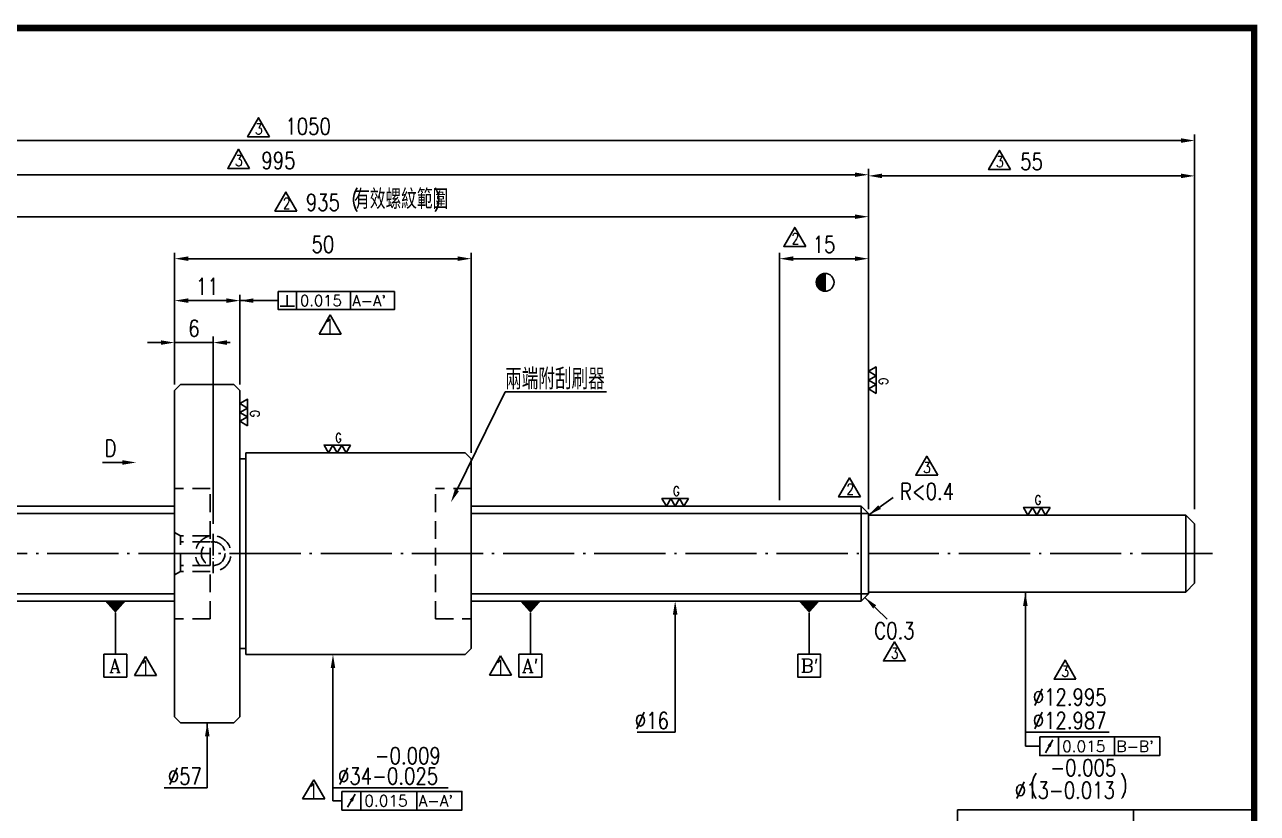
# Model space of a CAD drawing. Header units: millimetres. Extents: x 1519 to 1850, y 53 to 287.
# Drawn here: x 1642 to 1849.9, y 154.5 to 287.5 of the extents above; entities that cross this region are included whole.
import ezdxf
from ezdxf.enums import TextEntityAlignment as Align

# ---------------------------------------------------------------- set-up
doc = ezdxf.new("R2010")
doc.units = ezdxf.units.MM
doc.header["$LTSCALE"] = 6
doc.linetypes.add('C', pattern=[2.5625, 2, -0.25, 0.0625, -0.25])
doc.linetypes.add('H', pattern=[0.75, 0.5, -0.25])
doc.layers.get('0').update_dxf_attribs({"linetype": 'CONTINUOUS'})
doc.layers.get('DEFPOINTS').update_dxf_attribs({"linetype": 'CONTINUOUS'})
for name, color, linetype in [('01', 1, 'C'), ('03', 3, 'CONTINUOUS'), ('04', 4, 'CONTINUOUS'), ('05', 5, 'H')]:
    doc.layers.add(name, color=color, linetype=linetype)
doc.layers.add('AM_0', color=7, linetype='CONTINUOUS', lineweight=25)
doc.layers.add('AM_5', color=3, linetype='CONTINUOUS', lineweight=25)
doc.styles.add('BW_SIMPLEX', font='romans.shx', dxfattribs={"width": 0.8, "bigfont": 'chineset.shx'})
doc.styles.add('ROMANC', font='romanc')
doc.styles.add('SIMPLEX', font='SIMPLEX.shx', dxfattribs={"width": 0.8, "height": 2.8, "bigfont": 'chineset.shx'})
doc.dimstyles.get("Standard").update_dxf_attribs({"dimscale": 0, "dimtxt": 6, "dimasz": 4.5, "dimexe": 2, "dimexo": 2, "dimgap": 1.7, "dimtad": 1, "dimdec": 3, "dimrnd": 0.0005, "dimdsep": 46, "dimtxsty": 'SIMPLEX', "dimcen": 0.09, "dimclrd": 6, "dimclre": 6, "dimclrt": 4, "dimadec": 1, "dimazin": 2, "dimtp": -0.1, "dimtm": 0.2, "dimtfac": 1, "dimtdec": 3, "dimtmove": 2, "dimatfit": 3, "dimfxl": 0, "dimtvp": 0.790698, "dimarcsym": 0})
doc.dimstyles.new('STANDARD$0', dxfattribs={"dimscale": 0, "dimtxt": 4.5, "dimasz": 3.5, "dimexe": 2, "dimexo": 2, "dimgap": 1.2, "dimtad": 1, "dimdec": 3, "dimdsep": 46, "dimtxsty": 'SIMPLEX', "dimcen": 0.09, "dimclrd": 6, "dimclre": 6, "dimclrt": 3, "dimadec": 1, "dimazin": 2, "dimtp": -0.1, "dimtm": 0.2, "dimtfac": 1, "dimtdec": 3, "dimtmove": 0, "dimatfit": 3, "dimfxl": 0, "dimtvp": 0.790698, "dimarcsym": 0})
doc.dimstyles.new('STANDARD$7', dxfattribs={"dimscale": 0, "dimtxt": 5.5, "dimasz": 5.5, "dimexe": 2, "dimexo": 2, "dimgap": 2.2, "dimtad": 1, "dimdec": 3, "dimrnd": 0.0005, "dimdsep": 46, "dimtxsty": 'SIMPLEX', "dimcen": 0.09, "dimclrd": 6, "dimclre": 6, "dimclrt": 3, "dimadec": 1, "dimazin": 2, "dimtp": -0.1, "dimtm": 0.2, "dimtfac": 1, "dimtdec": 3, "dimtmove": 2, "dimatfit": 3, "dimfxl": 0, "dimtvp": 0.790698, "dimarcsym": 0})

# ---------------------------------------------------------------- blocks, each defined once
blk = doc.blocks.new('*D2')
at = {"layer": 'AM_5', "color": 6, "lineweight": -2}
for p, q in [((1667.33, 226.81), (1667.33, 241.95)), ((1678.33, 226.81), (1678.33, 241.95)), ((1669.63, 240.95), (1676.03, 240.95))]:
    blk.add_line(p, q, dxfattribs=at)
at = {"layer": 'AM_5', "color": 6}
for points in [[(1669.63, 241.34), (1669.63, 240.57), (1667.33, 240.95)], [(1676.03, 241.34), (1676.03, 240.57), (1678.33, 240.95)]]:
    blk.add_solid(points, dxfattribs=at)
at = {"layer": 'DEFPOINTS', "color": 0}
for p in [(1678.33, 240.95), (1667.33, 225.81), (1678.33, 225.81)]:
    blk.add_point(p, dxfattribs=at)
at = {"layer": 'AM_5', "color": 3, "insert": (1672.83, 243.35), "char_height": 2.8, "attachment_point": 5, "style": 'SIMPLEX'}
blk.add_mtext('11', dxfattribs=at)
blk = doc.blocks.new('*D3')
at = {"layer": 'AM_5', "color": 6, "lineweight": -2}
for p, q in [((1667.33, 226.81), (1667.33, 249.02)), ((1669.63, 248.02), (1715.03, 248.02)), ((1717.33, 215.31), (1717.33, 249.02))]:
    blk.add_line(p, q, dxfattribs=at)
at = {"layer": 'AM_5', "color": 6}
for points in [[(1669.63, 248.41), (1669.63, 247.64), (1667.33, 248.02)], [(1715.03, 248.41), (1715.03, 247.64), (1717.33, 248.02)]]:
    blk.add_solid(points, dxfattribs=at)
at = {"layer": 'DEFPOINTS', "color": 0}
for p in [(1717.33, 248.02), (1667.33, 225.81), (1717.33, 214.31)]:
    blk.add_point(p, dxfattribs=at)
at = {"layer": 'AM_5', "color": 3, "insert": (1692.33, 250.42), "char_height": 2.8, "attachment_point": 5, "style": 'SIMPLEX'}
blk.add_mtext('50', dxfattribs=at)
blk = doc.blocks.new('*D4')
at = {"layer": 'AM_5', "color": 6, "lineweight": -2}
for p, q in [((1600.33, 242.88), (1600.33, 256.1)), ((1602.63, 255.1), (1782.03, 255.1)), ((1600.33, 207.31), (1600.33, 239.65))]:
    blk.add_line(p, q, dxfattribs=at)
at = {"layer": 'AM_5', "color": 6}
for points in [[(1602.63, 255.48), (1602.63, 254.71), (1600.33, 255.1)], [(1782.03, 255.48), (1782.03, 254.71), (1784.33, 255.1)]]:
    blk.add_solid(points, dxfattribs=at)
at = {"layer": 'DEFPOINTS', "color": 0}
for p in [(1784.33, 255.1), (1600.33, 206.31), (1784.33, 205.08)]:
    blk.add_point(p, dxfattribs=at)
at = {"layer": 'AM_5', "color": 3, "insert": (1692.33, 257.5), "char_height": 2.8, "attachment_point": 5, "style": 'SIMPLEX'}
blk.add_mtext('935', dxfattribs=at)
blk = doc.blocks.new('new block')
at = {"layer": '03'}
for p, q in [((-0.17, 6.16), (-3.67, 0.1)), ((-0.17, 6.16), (3.33, 0.1)), ((-3.67, 0.1), (3.33, 0.1))]:
    blk.add_line(p, q, dxfattribs=at)
at = {"layer": '03', "style": 'BW_SIMPLEX', "width": 0.8}
blk.add_text('1', height=4.5, dxfattribs=at).set_placement((-1.91, 0.42))
blk = doc.blocks.new('*D17')
at = {"color": 6, "lineweight": -2}
for p, q in [((1540.33, 207.31), (1540.33, 263.17)), ((1542.63, 262.17), (1782.03, 262.17)), ((1784.33, 206.08), (1784.33, 263.17))]:
    blk.add_line(p, q, dxfattribs=at)
at = {"color": 6}
for points in [[(1542.63, 262.55), (1542.63, 261.79), (1540.33, 262.17)], [(1782.03, 262.55), (1782.03, 261.79), (1784.33, 262.17)]]:
    blk.add_solid(points, dxfattribs=at)
at = {"layer": 'DEFPOINTS', "color": 0}
for p in [(1784.33, 262.17), (1540.33, 206.31), (1784.33, 205.08)]:
    blk.add_point(p, dxfattribs=at)
at = {"color": 3, "insert": (1684.83, 264.57), "char_height": 2.8, "attachment_point": 5, "style": 'SIMPLEX'}
blk.add_mtext('995', dxfattribs=at)
blk = doc.blocks.new('*D18')
at = {"color": 6, "lineweight": -2}
for p, q in [((1769.33, 207.31), (1769.33, 249.02)), ((1782.03, 248.02), (1771.63, 248.02)), ((1784.33, 206.08), (1784.33, 249.02))]:
    blk.add_line(p, q, dxfattribs=at)
at = {"color": 6}
for points in [[(1771.63, 248.41), (1771.63, 247.64), (1769.33, 248.02)], [(1782.03, 248.41), (1782.03, 247.64), (1784.33, 248.02)]]:
    blk.add_solid(points, dxfattribs=at)
at = {"layer": 'DEFPOINTS', "color": 0}
for p in [(1769.33, 248.02), (1769.33, 206.31), (1784.33, 205.08)]:
    blk.add_point(p, dxfattribs=at)
at = {"color": 3, "insert": (1776.83, 250.42), "char_height": 2.8, "attachment_point": 5, "style": 'SIMPLEX'}
blk.add_mtext('15', dxfattribs=at)
blk = doc.blocks.new('*X8')
at = {"color": 0}
for p, q in [((510.31, 88.9), (512.19, 88.9)), ((510.41, 88.95), (512.19, 88.95)), ((510.51, 89), (512.19, 89)), ((510.62, 89.05), (512.19, 89.05)), ((510.75, 89.1), (512.19, 89.1)), ((510.89, 89.15), (512.19, 89.15)), ((511.04, 89.2), (512.19, 89.2)), ((511.22, 89.25), (512.19, 89.25)), ((511.45, 89.3), (512.19, 89.3)), ((511.81, 89.35), (512.19, 89.35)), ((508.19, 85.6), (512.19, 85.6)), ((508.19, 85.55), (512.19, 85.55)), ((508.19, 85.5), (512.19, 85.5)), ((508.19, 85.45), (512.19, 85.45)), ((508.19, 85.4), (512.19, 85.4)), ((508.19, 85.35), (512.19, 85.35)), ((508.19, 85.3), (512.19, 85.3)), ((508.19, 85.25), (512.19, 85.25)), ((508.19, 85.2), (512.19, 85.2)), ((508.19, 85.15), (512.19, 85.15)), ((508.2, 85.7), (512.19, 85.7)), ((508.2, 85.65), (512.19, 85.65)), ((508.2, 85.1), (512.19, 85.1)), ((508.2, 85.05), (512.19, 85.05)), ((508.2, 85), (512.19, 85)), ((508.21, 85.8), (512.19, 85.8)), ((508.21, 85.75), (512.19, 85.75)), ((508.21, 84.95), (512.19, 84.95)), ((508.21, 84.9), (512.19, 84.9)), ((508.22, 85.9), (512.19, 85.9)), ((508.22, 85.85), (512.19, 85.85)), ((508.22, 84.85), (512.19, 84.85)), ((508.23, 85.95), (512.19, 85.95)), ((508.23, 84.8), (512.19, 84.8)), ((508.23, 84.75), (512.19, 84.75)), ((508.24, 86), (512.19, 86)), ((508.24, 84.7), (512.19, 84.7)), ((508.25, 86.1), (512.19, 86.1)), ((508.25, 86.05), (512.19, 86.05)), ((508.25, 84.65), (512.19, 84.65)), ((508.26, 86.15), (512.19, 86.15)), ((508.26, 84.6), (512.19, 84.6)), ((508.27, 86.2), (512.19, 86.2)), ((508.27, 84.55), (512.19, 84.55)), ((508.28, 84.5), (512.19, 84.5)), ((508.29, 86.25), (512.19, 86.25)), ((508.29, 84.45), (512.19, 84.45)), ((508.3, 86.3), (512.19, 86.3)), ((508.31, 86.35), (512.19, 86.35)), ((508.31, 84.4), (512.19, 84.4)), ((508.32, 86.4), (512.19, 86.4)), ((508.32, 84.35), (512.19, 84.35)), ((508.33, 84.3), (512.19, 84.3)), ((508.34, 86.45), (512.19, 86.45)), ((508.35, 86.5), (512.19, 86.5)), ((508.35, 84.25), (512.19, 84.25)), ((508.36, 84.2), (512.19, 84.2)), ((508.37, 86.55), (512.19, 86.55)), ((508.38, 86.6), (512.19, 86.6)), ((508.38, 84.15), (512.19, 84.15)), ((508.39, 84.1), (512.19, 84.1)), ((508.4, 86.65), (512.19, 86.65)), ((508.41, 84.05), (512.19, 84.05)), ((508.42, 86.7), (512.19, 86.7)), ((508.43, 86.75), (512.19, 86.75)), ((508.43, 84), (512.19, 84)), ((508.45, 86.8), (512.19, 86.8)), ((508.45, 83.95), (512.19, 83.95)), ((508.47, 86.85), (512.19, 86.85)), ((508.47, 83.9), (512.19, 83.9)), ((508.49, 86.9), (512.19, 86.9)), ((508.49, 83.85), (512.19, 83.85)), ((508.51, 86.95), (512.19, 86.95)), ((508.51, 83.8), (512.19, 83.8)), ((508.53, 83.75), (512.19, 83.75)), ((508.54, 87), (512.19, 87)), ((508.55, 83.7), (512.19, 83.7)), ((508.56, 87.05), (512.19, 87.05)), ((508.57, 83.65), (512.19, 83.65)), ((508.58, 87.1), (512.19, 87.1)), ((508.6, 83.6), (512.19, 83.6)), ((508.61, 87.15), (512.19, 87.15)), ((508.62, 83.55), (512.19, 83.55)), ((508.63, 87.2), (512.19, 87.2)), ((508.65, 83.5), (512.19, 83.5)), ((508.66, 87.25), (512.19, 87.25)), ((508.68, 87.3), (512.19, 87.3)), ((508.68, 83.45), (512.19, 83.45)), ((508.7, 83.4), (512.19, 83.4)), ((508.71, 87.35), (512.19, 87.35)), ((508.73, 83.35), (512.19, 83.35)), ((508.74, 87.4), (512.19, 87.4)), ((508.77, 87.45), (512.19, 87.45)), ((508.8, 87.5), (512.19, 87.5)), ((508.83, 87.55), (512.19, 87.55)), ((508.87, 87.6), (512.19, 87.6)), ((508.9, 87.65), (512.19, 87.65)), ((508.94, 87.7), (512.19, 87.7)), ((508.97, 87.75), (512.19, 87.75)), ((509.01, 87.8), (512.19, 87.8)), ((509.05, 87.85), (512.19, 87.85)), ((509.09, 87.9), (512.19, 87.9)), ((509.13, 87.95), (512.19, 87.95)), ((509.18, 88), (512.19, 88)), ((509.22, 88.05), (512.19, 88.05)), ((509.27, 88.1), (512.19, 88.1)), ((509.31, 88.15), (512.19, 88.15)), ((509.36, 88.2), (512.19, 88.2)), ((509.41, 88.25), (512.19, 88.25)), ((509.47, 88.3), (512.19, 88.3)), ((509.52, 88.35), (512.19, 88.35)), ((509.58, 88.4), (512.19, 88.4)), ((509.64, 88.45), (512.19, 88.45)), ((509.7, 88.5), (512.19, 88.5)), ((509.76, 88.55), (512.19, 88.55)), ((509.83, 88.6), (512.19, 88.6)), ((509.9, 88.65), (512.19, 88.65)), ((509.97, 88.7), (512.19, 88.7)), ((510.05, 88.75), (512.19, 88.75)), ((510.13, 88.8), (512.19, 88.8)), ((510.22, 88.85), (512.19, 88.85)), ((508.76, 83.3), (512.19, 83.3)), ((508.79, 83.25), (512.19, 83.25)), ((508.83, 83.2), (512.19, 83.2)), ((508.86, 83.15), (512.19, 83.15)), ((508.89, 83.1), (512.19, 83.1)), ((508.93, 83.05), (512.19, 83.05)), ((508.96, 83), (512.19, 83)), ((509, 82.95), (512.19, 82.95)), ((509.04, 82.9), (512.19, 82.9)), ((509.08, 82.85), (512.19, 82.85)), ((509.12, 82.8), (512.19, 82.8)), ((509.16, 82.75), (512.19, 82.75)), ((509.21, 82.7), (512.19, 82.7)), ((509.25, 82.65), (512.19, 82.65)), ((509.3, 82.6), (512.19, 82.6)), ((509.35, 82.55), (512.19, 82.55)), ((509.4, 82.5), (512.19, 82.5)), ((509.45, 82.45), (512.19, 82.45)), ((509.5, 82.4), (512.19, 82.4)), ((509.56, 82.35), (512.19, 82.35)), ((509.62, 82.3), (512.19, 82.3)), ((509.68, 82.25), (512.19, 82.25)), ((509.74, 82.2), (512.19, 82.2)), ((509.81, 82.15), (512.19, 82.15)), ((509.88, 82.1), (512.19, 82.1)), ((509.95, 82.05), (512.19, 82.05)), ((510.03, 82), (512.19, 82)), ((510.11, 81.95), (512.19, 81.95)), ((510.19, 81.9), (512.19, 81.9)), ((510.28, 81.85), (512.19, 81.85)), ((510.38, 81.8), (512.19, 81.8)), ((510.48, 81.75), (512.19, 81.75)), ((510.59, 81.7), (512.19, 81.7)), ((510.71, 81.65), (512.19, 81.65)), ((510.84, 81.6), (512.19, 81.6)), ((510.99, 81.55), (512.19, 81.55)), ((511.17, 81.5), (512.19, 81.5)), ((511.38, 81.45), (512.19, 81.45)), ((511.68, 81.4), (512.19, 81.4))]:
    blk.add_line(p, q, dxfattribs=at)
blk = doc.blocks.new('*D23')
at = {"color": 6, "lineweight": -2}
for p, q in [((1665.03, 233.88), (1662.73, 233.88)), ((1667.33, 226.81), (1667.33, 234.88)), ((1673.83, 233.88), (1667.33, 233.88)), ((1673.83, 203.31), (1673.83, 234.88)), ((1676.13, 233.88), (1676.7, 233.88))]:
    blk.add_line(p, q, dxfattribs=at)
at = {"color": 6}
for points in [[(1665.03, 234.26), (1665.03, 233.5), (1667.33, 233.88)], [(1676.13, 234.26), (1676.13, 233.5), (1673.83, 233.88)]]:
    blk.add_solid(points, dxfattribs=at)
at = {"layer": 'DEFPOINTS', "color": 0}
for p in [(1667.33, 233.88), (1667.33, 225.81), (1673.83, 202.31)]:
    blk.add_point(p, dxfattribs=at)
at = {"color": 3, "insert": (1670.58, 236.28), "char_height": 2.8, "attachment_point": 5, "style": 'SIMPLEX'}
blk.add_mtext('6', dxfattribs=at)
blk = doc.blocks.new('*D28')
at = {"color": 6, "lineweight": -2}
for p, q in [((1540.33, 205.81), (1540.33, 268.93)), ((1839.33, 205.81), (1839.33, 268.93)), ((1542.63, 267.93), (1837.03, 267.93))]:
    blk.add_line(p, q, dxfattribs=at)
at = {"color": 6}
for points in [[(1542.63, 268.31), (1542.63, 267.55), (1540.33, 267.93)], [(1837.03, 268.31), (1837.03, 267.55), (1839.33, 267.93)]]:
    blk.add_solid(points, dxfattribs=at)
at = {"layer": 'DEFPOINTS', "color": 0}
for p in [(1839.33, 267.93), (1540.33, 204.81), (1839.33, 204.81)]:
    blk.add_point(p, dxfattribs=at)
at = {"color": 3, "insert": (1689.83, 270.33), "char_height": 2.8, "attachment_point": 5, "style": 'SIMPLEX'}
blk.add_mtext('1050', dxfattribs=at)
blk = doc.blocks.new('*D29')
at = {"color": 6, "lineweight": -2}
for p, q in [((1784.33, 205.81), (1784.33, 262.98)), ((1786.63, 261.98), (1837.03, 261.98)), ((1839.33, 205.81), (1839.33, 262.98))]:
    blk.add_line(p, q, dxfattribs=at)
at = {"color": 6}
for points in [[(1786.63, 262.36), (1786.63, 261.59), (1784.33, 261.98)], [(1837.03, 262.36), (1837.03, 261.59), (1839.33, 261.98)]]:
    blk.add_solid(points, dxfattribs=at)
at = {"layer": 'DEFPOINTS', "color": 0}
for p in [(1839.33, 261.98), (1784.33, 204.81), (1839.33, 204.81)]:
    blk.add_point(p, dxfattribs=at)
at = {"color": 3, "insert": (1811.83, 264.38), "char_height": 2.8, "attachment_point": 5, "style": 'SIMPLEX'}
blk.add_mtext('55', dxfattribs=at)

msp = doc.modelspace()

# ---------------------------------------------------------------- linework, layer by layer
at = {"color": 3}
for p, q in [((1777.0202, 242.5411), (1777.0202, 245.5351)), ((1799.3583, 155.1003), (1799.3583, 53.8937)), ((1799.3583, 155.1003), (1849.3552, 155.1003)), ((1829.0033, 155.1003), (1829.0033, 72.0943))]:
    msp.add_line(p, q, dxfattribs=at)
for p, q in [((1668.3281, 226.8082), (1667.3281, 225.8082)), ((1668.3281, 226.8082), (1677.3281, 226.8082)), ((1677.3281, 226.8082), (1678.3281, 225.8082)), ((1667.3281, 170.8082), (1667.3281, 225.8082)), ((1678.3281, 225.8082), (1678.3281, 170.8082)), ((1678.3281, 214.3082), (1679.3281, 214.3082)), ((1679.3281, 215.3082), (1679.3281, 181.3082)), ((1679.3281, 215.3082), (1716.3281, 215.3082)), ((1716.3281, 215.3082), (1717.3281, 214.3082)), ((1717.3281, 182.3082), (1717.3281, 214.3082)), ((1633.3281, 206.3082), (1667.3281, 206.3082)), ((1837.8281, 204.8082), (1837.8281, 191.8082)), ((1678.3281, 182.3082), (1679.3281, 182.3082)), ((1679.3281, 181.3082), (1716.3281, 181.3082)), ((1717.3281, 182.3082), (1716.3281, 181.3082)), ((1667.3281, 170.8082), (1668.3281, 169.8082)), ((1677.3281, 169.8082), (1678.3281, 170.8082)), ((1677.3281, 169.8082), (1668.3281, 169.8082))]:
    msp.add_line(p, q)
at = {"color": 6}
for p, q in [((1714.9286, 209.013), (1723.0638, 225.5924)), ((1723.0638, 225.5924), (1740.1708, 225.5924)), ((1751.7315, 188.0082), (1751.7315, 168.2357)), ((1694.0277, 179.0082), (1694.0277, 156.6593)), ((1672.8281, 169.8082), (1672.8281, 158.8609)), ((1750.4605, 168.2357), (1745.3405, 168.2357)), ((1751.7315, 168.2357), (1750.4605, 168.2357)), ((1671.1948, 158.8609), (1665.5415, 158.8609)), ((1672.8281, 158.8609), (1671.1948, 158.8609)), ((1694.0277, 158.8609), (1695.4417, 158.8609)), ((1695.4417, 158.8609), (1713.4684, 158.8609)), ((1695.5483, 156.6593), (1694.0277, 156.6593))]:
    msp.add_line(p, q, dxfattribs=at)
at = {"color": 6, "extrusion": (0, 0, -1)}
for p, q in [((1810.78, 168.2357), (1810.78, 165.8372)), ((1810.78, 165.8372), (1813.2091, 165.8372))]:
    msp.add_line(p, q, dxfattribs=at)
at = {"const_width": 1.0958}
msp.add_lwpolyline([(1519.7808, 53.4314), (1849.3552, 53.4314), (1849.3552, 286.915), (1519.7808, 286.915)], close=True, dxfattribs=at)
at = {"color": 3, "extrusion": (0, 0, -1)}
for points in [[(-1683.336, 268.5648), (-1681.484, 271.7725), (-1679.632, 268.5648)], [(-1679.9731, 263.2476), (-1678.1211, 266.4553), (-1676.2691, 263.2476)], [(-1808.2975, 263.0518), (-1806.4455, 266.2595), (-1804.5936, 263.0518)], [(-1687.954, 256.0501), (-1686.102, 259.2579), (-1684.25, 256.0501)], [(-1773.7418, 250.0821), (-1771.8898, 253.2899), (-1770.0378, 250.0821)], [(-1795.9986, 211.5256), (-1794.1466, 214.7333), (-1792.2946, 211.5256)], [(-1782.999, 207.865), (-1781.147, 211.0727), (-1779.295, 207.865)], [(-1790.5654, 180.2174), (-1788.7134, 183.4251), (-1786.8614, 180.2174)], [(-1819.3204, 177.1719), (-1817.4684, 180.3796), (-1815.6164, 177.1719)]]:
    msp.add_lwpolyline(points, close=True, dxfattribs=at)
at = {"color": 3}
msp.add_circle((1777.0202, 244.0381), 1.497, dxfattribs=at)
at = {"color": 6}
for points in [[(1715.2727, 208.8442), (1714.5844, 209.1819), (1713.9154, 206.9482)], [(1751.3482, 188.0082), (1752.1149, 188.0082), (1751.7315, 190.3082)], [(1693.6443, 179.0082), (1694.411, 179.0082), (1694.0277, 181.3082)], [(1672.4448, 167.5082), (1673.2115, 167.5082), (1672.8281, 169.8082)]]:
    msp.add_solid(points, dxfattribs=at)
at = {"layer": '01', "ltscale": 0.3}
msp.add_line((1673.8281, 201.618), (1673.8281, 194.9985), dxfattribs=at)
at = {"layer": '01'}
msp.add_line((1842.3422, 198.3082), (1536.3922, 198.3082), dxfattribs=at)
at = {"layer": '03'}
for points in [[(1785.6169, 228.2971), (1785.6169, 229.7853), (1784.3281, 229.0412)], [(1785.6169, 226.809), (1785.6169, 228.2971), (1784.3281, 227.5531)], [(1785.6169, 225.3209), (1785.6169, 226.809), (1784.3281, 226.065)], [(1679.6169, 222.8415), (1679.6169, 224.3297), (1678.3281, 223.5856)], [(1679.6169, 221.3534), (1679.6169, 222.8415), (1678.3281, 222.0975)], [(1679.6169, 219.8653), (1679.6169, 221.3534), (1678.3281, 220.6093)], [(1694.0152, 216.597), (1692.527, 216.597), (1693.2711, 215.3082)], [(1695.5033, 216.597), (1694.0152, 216.597), (1694.7592, 215.3082)], [(1696.9914, 216.597), (1695.5033, 216.597), (1696.2474, 215.3082)], [(1750.9875, 207.597), (1749.4993, 207.597), (1750.2434, 206.3082)], [(1752.4756, 207.597), (1750.9875, 207.597), (1751.7315, 206.3082)], [(1753.9637, 207.597), (1752.4756, 207.597), (1753.2197, 206.3082)], [(1811.9715, 206.097), (1810.4834, 206.097), (1811.2274, 204.8082)], [(1813.4596, 206.097), (1811.9715, 206.097), (1812.7156, 204.8082)], [(1814.9478, 206.097), (1813.4596, 206.097), (1814.2037, 204.8082)]]:
    msp.add_lwpolyline(points, close=True, dxfattribs=at)
at = {"layer": '04'}
for p, q in [((1686.3294, 240.0296), (1686.3294, 241.8591)), ((1685.1097, 240.0296), (1687.5491, 240.0296)), ((1667.3281, 205.0814), (1632.7932, 205.0814)), ((1784.3281, 205.0814), (1717.3281, 205.0814)), ((1667.3281, 191.5351), (1633.8631, 191.5351)), ((1784.3281, 191.5282), (1717.3281, 191.5332)), ((1657.3281, 181.361), (1657.3281, 188.3342)), ((1727.3281, 181.361), (1727.3281, 188.3342)), ((1774.3281, 181.361), (1774.3281, 188.3342)), ((1814.1543, 164.7457), (1815.4147, 166.9286)), ((1696.4936, 155.5678), (1697.7539, 157.7508))]:
    msp.add_line(p, q, dxfattribs=at)
for points in [[(1684.8048, 242.4772), (1684.8048, 239.428), (1687.854, 239.428), (1687.854, 242.4772)], [(1687.854, 239.428), (1687.854, 242.4772), (1697.0016, 242.4772), (1697.0016, 239.428)], [(1697.0016, 239.428), (1697.0016, 242.4772), (1704.3846, 242.4772), (1704.3846, 239.428)], [(1655.3921, 181.361), (1655.3921, 177.489), (1659.2641, 177.489), (1659.2641, 181.361)], [(1725.3921, 181.361), (1725.3921, 177.489), (1729.2641, 177.489), (1729.2641, 181.361)], [(1772.3921, 181.361), (1772.3921, 177.489), (1776.2641, 177.489), (1776.2641, 181.361)], [(1813.2091, 167.4126), (1813.2091, 164.2617), (1816.3599, 164.2617), (1816.3599, 167.4126)], [(1816.3599, 164.2617), (1816.3599, 167.4126), (1825.8124, 167.4126), (1825.8124, 164.2617)], [(1825.8124, 164.2617), (1825.8124, 167.4126), (1833.4415, 167.4126), (1833.4415, 164.2617)], [(1695.5483, 158.2347), (1695.5483, 155.0839), (1698.6991, 155.0839), (1698.6991, 158.2347)], [(1698.6991, 155.0839), (1698.6991, 158.2347), (1708.1517, 158.2347), (1708.1517, 155.0839)], [(1708.1517, 155.0839), (1708.1517, 158.2347), (1715.7807, 158.2347), (1715.7807, 155.0839)]]:
    msp.add_lwpolyline(points, close=True, dxfattribs=at)
for points in [[(1657.3281, 188.3342, 0, 3.52, 0), (1657.3281, 190.3082, 3.52, 3.52, 0)], [(1727.3281, 188.3342, 0, 3.52, 0), (1727.3281, 190.3082, 3.52, 3.52, 0)], [(1774.3281, 188.3342, 0, 3.52, 0), (1774.3281, 190.3082, 3.52, 3.52, 0)], [(1815.4147, 166.9286, 0, 0.6302, 0), (1814.7845, 165.8372, 0.6302, 0.6302, 0)], [(1697.7539, 157.7508, 0, 0.6302, 0), (1697.1237, 156.6593, 0.6302, 0.6302, 0)]]:
    msp.add_lwpolyline(points, format="xyseb", dxfattribs=at)
at = {"layer": '05'}
for p, q in [((1673.3281, 209.3082), (1667.3281, 209.3082)), ((1673.3281, 187.3082), (1673.3281, 209.3082)), ((1711.3281, 187.3082), (1711.3281, 209.3082)), ((1717.3281, 209.3082), (1711.3281, 209.3082)), ((1673.3281, 201.3082), (1668.3281, 201.3082)), ((1668.3281, 195.3082), (1668.3281, 201.3082)), ((1673.3281, 200.3082), (1668.3281, 200.3082)), ((1673.3281, 196.3082), (1668.3281, 196.3082)), ((1673.3281, 195.3082), (1668.3281, 195.3082)), ((1673.3281, 187.3082), (1667.3281, 187.3082)), ((1711.3281, 187.3082), (1717.3281, 187.3082))]:
    msp.add_line(p, q, dxfattribs=at)
at = {"layer": '05', "extrusion": (0, 0, -1)}
for p, q in [((1667.3281, 201.8856), (1668.3281, 201.3082)), ((1667.3281, 194.7309), (1668.3281, 195.3082))]:
    msp.add_line(p, q, dxfattribs=at)
at = {"layer": '05'}
msp.add_circle((1673.8281, 198.3082), 2, dxfattribs=at)
msp.add_arc((1673.8281, 198.3082), 3, 293.477361, 224.303166, dxfattribs=at)
at = {"layer": 'AM_0'}
for p, q in [((1783.1081, 206.3082), (1717.3281, 206.3082)), ((1783.1081, 206.3082), (1783.1081, 190.3082)), ((1783.1081, 206.3082), (1784.3281, 205.0882)), ((1784.3281, 205.0814), (1784.3281, 191.5282)), ((1837.8281, 204.8082), (1784.3281, 204.8082)), ((1837.8281, 204.8082), (1839.3281, 203.3082)), ((1839.3281, 203.3082), (1839.3281, 193.3082)), ((1784.3281, 191.5282), (1783.1081, 190.3082)), ((1837.8281, 191.8082), (1784.3281, 191.8082)), ((1837.8281, 191.8082), (1839.3281, 193.3082)), ((1667.3281, 190.3082), (1633.3281, 190.3082)), ((1783.1081, 190.3082), (1717.3281, 190.3082))]:
    msp.add_line(p, q, dxfattribs=at)
at = {"layer": 'AM_5', "color": 6}
msp.add_line((1655.1593, 213.6744), (1658.5328, 213.6744), dxfattribs=at)
msp.add_solid([(1658.5328, 214.0578), (1658.5328, 213.2911), (1660.8328, 213.6744)], dxfattribs=at)

# ---------------------------------------------------------------- block references
at = {"color": 3, "xscale": 0.37424847631587, "yscale": 0.3742484763158131, "zscale": 0.3742484763158442}
msp.add_blockref('*X8', (1585.3351, 212.0894), dxfattribs=at)
at = {"xscale": 0.5318602249735704, "yscale": 0.5318602249736557, "zscale": 0.5318602249736222}
for p in [(1693.6365, 235.2595), (1662.5, 177.693), (1722.3753, 177.7962), (1690.8662, 156.9313)]:
    msp.add_blockref('new block', p, dxfattribs=at)

# ---------------------------------------------------------------- texts
at = {"color": 3, "extrusion": (0, 0, -1), "style": 'SIMPLEX', "text_generation_flag": 2, "width": 0.8}
for s, p in [('3', (-1680.8897, 268.9484)), ('3', (-1677.5268, 263.6313)), ('3', (-1805.8513, 263.4355)), ('2', (-1685.5838, 256.4338)), ('2', (-1771.3716, 250.4658)), ('3', (-1793.5523, 211.9092)), ('2', (-1780.6287, 208.2487)), ('3', (-1788.1192, 180.601)), ('3', (-1816.8741, 177.5556))]:
    msp.add_text(s, height=1.8398, dxfattribs=at).set_placement(p)
at = {"width": 0.8}
for s, height, style, p in [('(        )', 2.61447, 'SIMPLEX', (1697.147, 256.8344)), ('有效螺紋範圍', 3.30551, 'BW_SIMPLEX', (1697.6005, 256.4002))]:
    msp.add_text(s, height=height, dxfattribs=dict(at, style=style)).set_placement(p)
at = {"color": 3, "style": 'SIMPLEX'}
for s, insert, char_height, attachment_point in [('兩端附刮刷器', (1723.0544, 225.9864), 3.5, 7), ('R<0.4', (1798.7691, 207.391), 2.8, 9), ('C0.3', (1792.1112, 183.9145), 2.8, 9), ('%%C12.995', (1824.4988, 172.7368), 2.8, 9), ('%%C16', (1750.673, 168.7764), 2.8, 9), ('%%C12.987', (1824.4988, 168.7764), 2.8, 9), ('-0.009', (1701.0736, 162.8349), 2.8, 7), ('%%c57', (1671.9341, 159.3871), 2.8, 9), ('%%c34-0.025', (1694.8702, 159.4065), 2.8, 7), ('-0.005', (1826.1299, 160.8276), 2.8, 9), ('(         ) ', (1828.0716, 157.0225), 2.8, 9), ('%%C13-0.013', (1825.8969, 157.0225), 2.8, 9)]:
    msp.add_mtext(s, dxfattribs=dict(at, insert=insert, char_height=char_height, attachment_point=attachment_point))
at = {"layer": '03', "style": 'SIMPLEX', "width": 0.8}
for p in [(1786.8619, 227.9123), (1680.8619, 222.4567)]:
    msp.add_text('G', height=1.552, rotation=270, dxfattribs=at).set_placement(p, align=Align.MIDDLE_LEFT)
for p in [(1694.4, 217.842), (1751.3723, 208.842), (1812.3563, 207.342)]:
    msp.add_text('G', height=1.552, dxfattribs=at).set_placement(p, align=Align.MIDDLE_LEFT)
at = {"layer": '04', "style": 'ROMANC'}
for tag, p, s, height in [('0.015', (1688.4578, 240.0367), '0.00', 1.82952), ("A-A'", (1697.3065, 240.0367), 'A', 1.8295), ('A', (1656.2727, 178.262), 'A', 2.3232), ("A'", (1725.8727, 178.262), 'A', 2.3232), ("B'", (1772.9011, 178.262), 'A', 2.3232), ('0.015', (1816.9838, 164.8908), '0.015', 1.8905), ("B-B'", (1826.1275, 164.8908), 'A', 1.8905), ('0.015', (1699.323, 155.7129), '0.015', 1.8905), ("A-A'", (1708.4667, 155.7129), 'A', 1.8905)]:
    msp.add_attdef(tag, p, s, height=height, dxfattribs=at)
at = {"layer": 'AM_5', "color": 3, "insert": (1656.5284, 216.0744), "char_height": 2.8, "attachment_point": 5, "style": 'SIMPLEX'}
msp.add_mtext('D', dxfattribs=at)

# ---------------------------------------------------------------- dimensions: what is measured, and where the dimension line sits
dim = msp.add_linear_dim(base=(1839.3281, 267.9297), p1=(1540.3281, 204.8082), p2=(1839.3281, 204.8082), text='1050', dimstyle='STANDARD$0', override={"dimscale": 1, "dimtxt": 2.8, "dimasz": 2.3, "dimexe": 1, "dimexo": 1, "dimgap": 1, "dimcen": 0, "dimtix": 1, "dimarcsym": 1})
dim.commit()
dim.dimension.update_dxf_attribs({"geometry": '*D28', "text_midpoint": (1689.8281, 270.3297)})
for base, p1, p2, text, picture, middle in [((1784.3281, 262.1692), (1540.3281, 206.3082), (1784.3281, 205.0814), '995', '*D17', (1684.8281, 262.1692)), ((1667.3281, 233.8804), (1673.8281, 202.3082), (1667.3281, 225.8082), '6', '*D23', (1670.5781, 233.8804))]:
    dim = msp.add_linear_dim(base=base, p1=p1, p2=p2, text=text, dimstyle='STANDARD$0', override={"dimscale": 1, "dimtxt": 2.8, "dimasz": 2.3, "dimexe": 1, "dimexo": 1, "dimgap": 1, "dimcen": 0, "dimtix": 1, "dimarcsym": 1})
    dim.commit()
    dim.dimension.update_dxf_attribs({"geometry": picture, "text_midpoint": middle, "dimtype": 160})
for base, p1, p2, picture, middle in [((1839.3281, 261.978), (1784.3281, 204.8082), (1839.3281, 204.8082), '*D29', (1811.8281, 264.378)), ((1769.3281, 248.0248), (1784.3281, 205.0814), (1769.3281, 206.3082), '*D18', (1776.8281, 250.4248))]:
    dim = msp.add_linear_dim(base=base, p1=p1, p2=p2, dimstyle='STANDARD$0', override={"dimscale": 1, "dimtxt": 2.8, "dimasz": 2.3, "dimexe": 1, "dimexo": 1, "dimgap": 1, "dimcen": 0, "dimtix": 1, "dimarcsym": 1})
    dim.commit()
    dim.dimension.update_dxf_attribs({"geometry": picture, "text_midpoint": middle})
at = {"layer": 'AM_5', "color": 3}
dim = msp.add_linear_dim(base=(1784.3281, 255.097), p1=(1600.3281, 206.3082), p2=(1784.3281, 205.0814), text='935', dimstyle='Standard', override={"dimscale": 1, "dimtxt": 2.8, "dimasz": 2.3, "dimexe": 1, "dimexo": 1, "dimgap": 1, "dimrnd": 0, "dimcen": 0, "dimse2": 1, "dimclrt": 3, "dimtix": 1, "dimtmove": 0}, dxfattribs=at)
dim.commit()
dim.dimension.update_dxf_attribs({"geometry": '*D4', "text_midpoint": (1692.3281, 255.097), "dimtype": 160})
for base, p2, picture, middle in [((1717.3281, 248.0248), (1717.3281, 214.3082), '*D3', (1692.3281, 248.0248)), ((1678.3281, 240.9526), (1678.3281, 225.8082), '*D2', (1672.8281, 240.9526))]:
    dim = msp.add_linear_dim(base=base, p1=(1667.3281, 225.8082), p2=p2, dimstyle='Standard', override={"dimscale": 1, "dimtxt": 2.8, "dimasz": 2.3, "dimexe": 1, "dimexo": 1, "dimgap": 1, "dimrnd": 0, "dimcen": 0, "dimclrt": 3, "dimtix": 1, "dimtmove": 0}, dxfattribs=at)
    dim.commit()
    dim.dimension.update_dxf_attribs({"geometry": picture, "text_midpoint": middle, "dimtype": 160})

# ---------------------------------------------------------------- leaders
for points, override in [([(1678.3052, 240.9526), (1684.8048, 240.9526)], {"dimscale": 1, "dimtxt": 2.8, "dimasz": 2.3, "dimexe": 1, "dimexo": 1, "dimgap": 1, "dimtad": 0, "dimrnd": 0, "dimcen": 0, "dimtix": 1, "dimtmove": 0}), ([(1784.3281, 204.8082), (1788.4956, 207.777)], {"dimscale": 1, "dimtxt": 2.8, "dimasz": 2.3, "dimexe": 1, "dimexo": 1, "dimgap": 1, "dimtad": 0, "dimrnd": 0, "dimcen": 0, "dimtix": 1, "dimtmove": 0, "dimarcsym": 1}), ([(1810.78, 191.8082), (1810.78, 168.2357), (1824.8897, 168.2357)], {"dimscale": 1, "dimtxt": 2.8, "dimasz": 2.3, "dimexe": 1, "dimexo": 1, "dimgap": 1, "dimtad": 0, "dimrnd": 0, "dimcen": 0, "dimtix": 1, "dimtmove": 0, "dimarcsym": 1}), ([(1783.7181, 190.9182), (1787.5019, 187.2789)], {"dimscale": 1, "dimtxt": 2.8, "dimasz": 2.3, "dimexe": 1, "dimexo": 1, "dimgap": 1, "dimtad": 0, "dimrnd": 0, "dimcen": 0, "dimtix": 1, "dimtmove": 0, "dimarcsym": 1})]:
    msp.add_leader(points, dimstyle='STANDARD$7', override=override)

doc.saveas('drawing.dxf')
